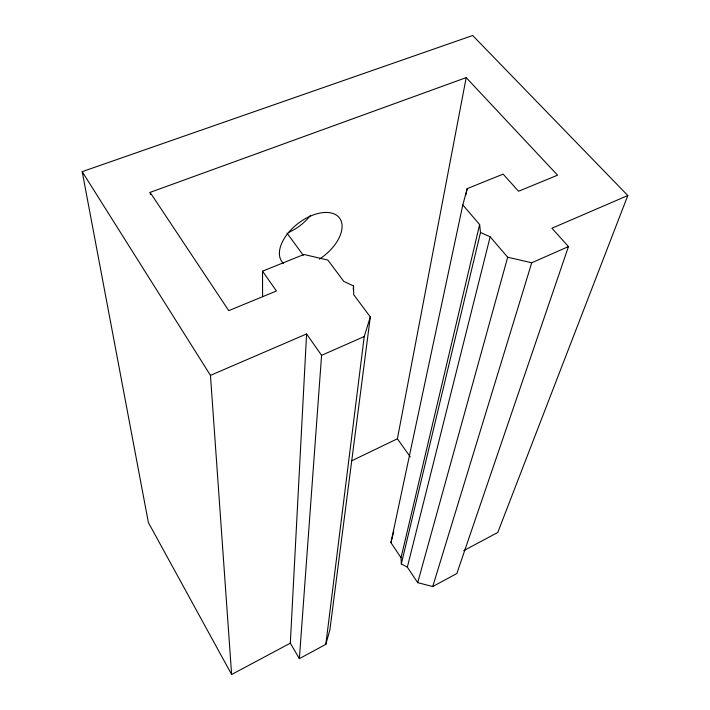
<?xml version="1.0" encoding="UTF-8"?>
<svg xmlns="http://www.w3.org/2000/svg" width="710" height="710" viewBox="0 0 710 710"><rect width="100%" height="100%" fill="white"/><g stroke="black" fill="none" stroke-linecap="round" stroke-linejoin="round"><path stroke-width="1.06" d="M290.319 643.171L306.578 333.957L210.462 375.368L231.62 674.5L290.319 643.171L299.371 658.64L325.828 644.343L329.901 629.734L370.309 316.917L353.731 294.712L353.544 285.988L343.773 281.373L327.878 260.082L303.951 254.473L262.531 271.176L262.585 296.656M299.371 658.64L321.577 355.337L306.578 333.957M353.198 289.298L353.544 285.988M325.828 644.343L364.221 336.549L370.309 316.917M410.238 456.849L397.387 438.789L466.186 77.621L150.112 192.374L150.378 194.576M231.62 674.5L148.381 522.542L82.191 171.651L472.683 35.5L627.809 195.534L551.918 228.238L568.47 246.583L456.841 573.529L432.727 586.558L417.702 582.653L407.327 567.139L401.319 563.935L401.043 557.749L390.926 542.626L462.805 204.95L467.189 188.629L503.124 174.127L518.566 191.247L557.563 175.184L466.186 77.621M465.804 195.117L467.189 188.629M401.043 557.749L479.632 224.546L462.805 204.95M401.319 563.935L480.501 232.507L479.632 224.546M407.327 567.139L490.166 236.82L480.501 232.507M390.926 542.626L393.757 531.63M417.702 582.653L507.685 257.224L490.166 236.82M432.727 586.558L531.728 262.771L568.47 246.583M627.809 195.534L497.763 532.473L463.683 550.667M351.494 460.888L397.387 438.789M321.577 355.337L364.221 336.549M507.685 257.224L531.728 262.771M286.982 233.075L303.285 255.298M262.531 271.176L276.438 291.002L228.744 310.643L150.112 192.374M82.191 171.651L210.462 375.368M310.527 215.281A35.429 21.451 -37.7 0 1 288.952 232.25M283.414 263.348A36.139 20.741 -37.4 0 1 297.534 223.881A36.139 20.741 -37.4 0 1 340.099 218.875A36.139 20.741 -37.4 0 1 319.429 259.114"/></g></svg>
